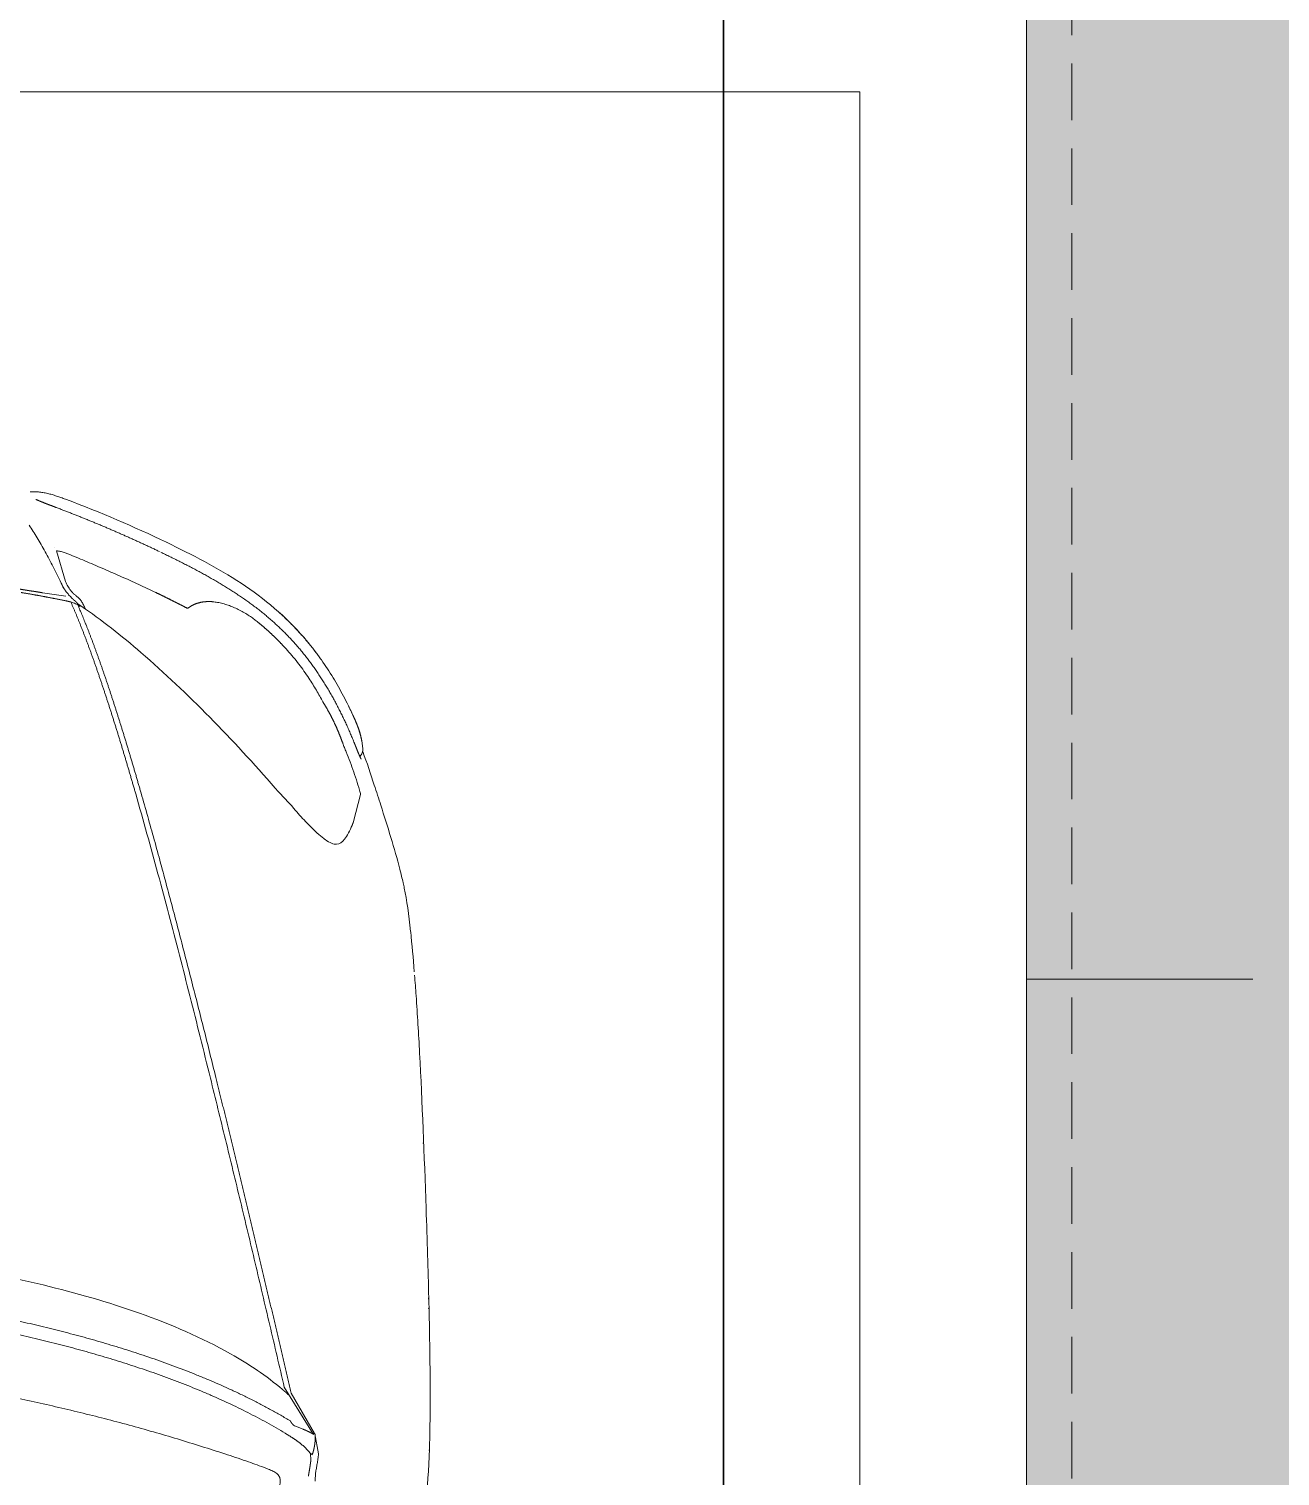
# Model space of a CAD drawing. Extents: x -1073 to 35213, y -1180 to 6950.
# Drawn here: x 33812.7 to 33950.8, y 694.6 to 854.4 of the extents above; entities that cross this region are included whole.
import ezdxf
from ezdxf.xclip import XClip

# ---------------------------------------------------------------- set-up
doc = ezdxf.new("R2010")
doc.units = 0
doc.header["$LTSCALE"] = 25
doc.header["$XCLIPFRAME"] = 0
doc.linetypes.add('HIDDEN', pattern=[0.375, 0.25, -0.125])
doc.layers.get('0').update_dxf_attribs({"color": 9, "lineweight": 9})
for name, color, linetype, lineweight in [('04', 9, 'Continuous', 9), ('05G', 8, 'Continuous', 9), ('06A', 9, 'Continuous', 9), ('06D', 9, 'Continuous', 9), ('DATA TAVAN', 160, 'Continuous', 30)]:
    doc.layers.add(name, color=color, linetype=linetype, lineweight=lineweight)

# ---------------------------------------------------------------- blocks, each defined once
blk = doc.blocks.new('p-araba-polo')
at = {"extrusion": (0, 0, -1)}
for p, q in [((0.3189, 0.7484), (0.328, 0.7495)), ((0.3334, 0.7485), (0.3346, 0.7476)), ((0.3344, 0.7478), (0.3365, 0.7464)), ((0.4081, 0.7394), (0.3783, 0.7469)), ((0.4278, 0.7293), (0.4248, 0.7314)), ((1.033, 0.6629), (1.0852, 0.695)), ((1.0841, 0.6962), (1.0396, 0.6705)), ((1.1066, 0.7007), (1.0845, 0.6967)), ((1.1073, 0.6936), (1.1062, 0.6918)), ((1.1134, 0.6923), (1.1062, 0.6918)), ((1.1134, 0.6923), (1.1134, 0.6923)), ((1.1367, 0.6968), (1.1276, 0.6974)), ((0.3712, 0.653), (0.3749, 0.6562)), ((0.3749, 0.6562), (0.3764, 0.6575)), ((0.3875, 0.668), (0.3764, 0.6575)), ((0.1683, 0.4355), (0.17, 0.4382)), ((0.172, 0.4427), (0.1727, 0.4429)), ((0.1727, 0.4429), (0.1735, 0.4432)), ((0.1094, 0.4114), (0.1433, 0.4214)), ((0.1556, 0.3961), (0.1593, 0.4217))]:
    blk.add_line(p, q, dxfattribs=at)
at = {"flags": 128}
for points in [[(0.427, 0.7064), (0.4277, 0.7072), (0.4282, 0.7081)], [(0.4171, 0.6952), (0.4181, 0.6962), (0.4193, 0.6975), (0.4207, 0.699)], [(0.3874, 0.668), (0.3906, 0.6707), (0.3938, 0.6734)]]:
    blk.add_lwpolyline(points, dxfattribs=at)
for points, degree, knots in [([(0.578, 0.8067), (0.5852, 0.8073), (0.6136, 0.8094), (0.6943, 0.8142), (0.7938, 0.8181), (0.9022, 0.8216), (0.9869, 0.8238), (1.0486, 0.8241), (1.0808, 0.8236)], 3, [0, 0, 0, 0, 0.049552, 0.182368, 0.511137, 0.607099, 0.78604, 1, 1, 1, 1]), ([(0.4758, 0.7941), (0.4779, 0.7946), (0.4931, 0.7978), (0.5106, 0.8003), (0.5297, 0.8023)], 3, [0, 0, 0, 0, 0.124213, 1, 1, 1, 1]), ([(0.5894, 0.8074), (0.5894, 0.8074), (0.5894, 0.8074), (0.5894, 0.8074), (0.5894, 0.8074), (0.5894, 0.8074), (0.5894, 0.8074), (0.5894, 0.8074), (0.5894, 0.8074), (0.5894, 0.8074), (0.5894, 0.8074), (0.5894, 0.8074), (0.5894, 0.8074), (0.5894, 0.8074), (0.5894, 0.8074)], 7, [0, 0, 0, 0, 0, 0, 0, 0, 1, 1, 1, 1, 1, 1, 1, 1, 1, 1, 1, 1, 1, 1, 1]), ([(0.3308, 0.7495), (0.3436, 0.7542), (0.3636, 0.7609), (0.3938, 0.7706), (0.4254, 0.7806), (0.4544, 0.789), (0.4711, 0.793), (0.4757, 0.7941)], 3, [0, 0, 0, 0, 0.260213, 0.420209, 0.662967, 0.897224, 1, 1, 1, 1]), ([(0.1774, 0.6572), (0.18, 0.6601), (0.1853, 0.6658), (0.1936, 0.6741), (0.2022, 0.6821), (0.2111, 0.6897), (0.2203, 0.697), (0.2298, 0.7039), (0.2395, 0.7105), (0.2494, 0.7168), (0.2595, 0.7227), (0.2698, 0.7283), (0.2803, 0.7337), (0.2874, 0.737), (0.2909, 0.7387)], 3, [0, 0, 0, 0, 0.083333, 0.166665, 0.249997, 0.333329, 0.416662, 0.499995, 0.583328, 0.666661, 0.749996, 0.83333, 0.916665, 1, 1, 1, 1]), ([(0.2909, 0.7387), (0.2938, 0.74), (0.2996, 0.7426), (0.3085, 0.7459), (0.3146, 0.7476), (0.3178, 0.7481)], 3, [0, 0, 0, 0, 0.333411, 0.666747, 1, 1, 1, 1]), ([(0.3764, 0.7468), (0.3726, 0.7457), (0.3649, 0.7434), (0.3536, 0.7396), (0.3424, 0.7356), (0.3351, 0.7327), (0.3314, 0.7312)], 3, [0, 0, 0, 0, 0.250001, 0.500002, 0.750003, 1, 1, 1, 1]), ([(0.3314, 0.7312), (0.3306, 0.7308), (0.3289, 0.7302), (0.3265, 0.7292), (0.3241, 0.7283), (0.3217, 0.7274), (0.3202, 0.7269), (0.3195, 0.7266)], 3, [0, 0, 0, 0, 0.19886, 0.400952, 0.606006, 0.809658, 1, 1, 1, 1]), ([(0.2762, 0.7056), (0.2741, 0.7045), (0.2697, 0.7021), (0.2632, 0.6983), (0.2566, 0.6943), (0.2523, 0.6915), (0.2501, 0.6901)], 3, [0, 0, 0, 0, 0.240377, 0.493552, 0.746754, 1, 1, 1, 1]), ([(0.0999, 0.5329), (0.1137, 0.5611), (0.1417, 0.6167), (0.1884, 0.6724), (0.2204, 0.6972), (0.2284, 0.7028)], 3, [0, 0, 0, 0, 0.436314, 0.862947, 1, 1, 1, 1]), ([(0.2501, 0.6901), (0.2474, 0.6883), (0.2421, 0.6847), (0.2343, 0.679), (0.2268, 0.6729), (0.2194, 0.6665), (0.2145, 0.662), (0.2121, 0.6598)], 3, [0, 0, 0, 0, 0.200084, 0.400065, 0.600042, 0.800036, 1, 1, 1, 1]), ([(1.0835, 0.6949), (1.0835, 0.6949), (1.0835, 0.6949), (1.0835, 0.6949), (1.0835, 0.6949), (1.0835, 0.6949), (1.0835, 0.6949), (1.0835, 0.6949), (1.0835, 0.6949), (1.0835, 0.6949), (1.0835, 0.6949)], 5, [0, 0, 0, 0, 0, 0, 1, 1, 1, 1, 1, 1.000001, 1.000001, 1.000001, 1.000001, 1.000001, 1.000001]), ([(1.0853, 0.6968), (1.0851, 0.6968), (1.0847, 0.6968), (1.0844, 0.6966), (1.0841, 0.6965), (1.0841, 0.6963), (1.0841, 0.6962)], 3, [0, 0, 0, 0, 0.226641, 0.489612, 0.73866, 1, 1, 1, 1]), ([(1.093, 0.6968), (1.0925, 0.6969), (1.0916, 0.6969), (1.0908, 0.6969), (1.0904, 0.6969)], 3, [0, 0, 0, 0, 0.627101, 1, 1, 1, 1]), ([(1.0954, 0.6966), (1.095, 0.6967), (1.0942, 0.6968), (1.0934, 0.6968), (1.093, 0.6968)], 3, [0, 0, 0, 0, 0.505636, 1, 1, 1, 1]), ([(1.1073, 0.6936), (1.1072, 0.6936), (1.107, 0.6938), (1.1066, 0.6939), (1.1062, 0.6941), (1.106, 0.6942)], 3, [0, 0, 0, 0, 0.23445, 0.472231, 1, 1, 1, 1]), ([(1.1066, 0.7007), (1.1085, 0.7005), (1.1121, 0.7001), (1.1174, 0.6992), (1.1226, 0.6983), (1.1259, 0.6977), (1.1276, 0.6974)], 3, [0, 0, 0, 0, 0.249853, 0.499728, 0.749768, 1, 1, 1, 1]), ([(1.1075, 0.6933), (1.1074, 0.6934), (1.1074, 0.6935), (1.1073, 0.6935), (1.1073, 0.6936)], 3, [0, 0, 0, 0, 0.501057, 1, 1, 1, 1]), ([(1.0739, 0.6723), (1.0744, 0.6729), (1.0755, 0.6741), (1.0761, 0.6756), (1.0764, 0.6763)], 3, [0, 0, 0, 0, 0.499911, 1, 1, 1, 1]), ([(1.0764, 0.6763), (1.0769, 0.6775), (1.0778, 0.68), (1.0787, 0.6824), (1.0792, 0.6836)], 3, [0, 0, 0, 0, 0.511036, 1, 1, 1, 1]), ([(1.033, 0.6629), (1.0101, 0.6576), (0.9644, 0.6469), (0.8959, 0.6308), (0.8275, 0.6145), (0.7594, 0.598), (0.7142, 0.5869), (0.6916, 0.5814)], 3, [0, 0, 0, 0, 0.200074, 0.400125, 0.600159, 0.800117, 1, 1, 1, 1]), ([(1.1426, 0.6577), (1.141, 0.658), (1.1379, 0.6585), (1.1335, 0.6585), (1.1295, 0.6564), (1.1265, 0.6525), (1.1242, 0.6477), (1.1229, 0.6442), (1.1222, 0.6424)], 3, [0, 0, 0, 0, 0.19548, 0.351811, 0.493077, 0.645392, 0.816793, 1, 1, 1, 1]), ([(1.1222, 0.6424), (1.1229, 0.6442), (1.1242, 0.6477), (1.1265, 0.6525), (1.1295, 0.6564), (1.1335, 0.6585), (1.1379, 0.6585), (1.141, 0.658), (1.1426, 0.6577)], 3, [0, 0, 0, 0, 0.183207, 0.354608, 0.506923, 0.648189, 0.80452, 1, 1, 1, 1]), ([(0.17, 0.4382), (0.1858, 0.4614), (0.2457, 0.5368), (0.3175, 0.6057), (0.3712, 0.653)], 3, [0, 0, 0, 0, 0.290843, 1, 1, 1, 1]), ([(1.0993, 0.5749), (1.102, 0.5834), (1.1072, 0.5996), (1.1147, 0.6221), (1.1199, 0.6361), (1.1222, 0.6424)], 3, [0, 0, 0, 0, 0.374907, 0.71679, 1, 1, 1, 1]), ([(0.1811, 0.6243), (0.18, 0.6226), (0.1777, 0.619), (0.1747, 0.6136), (0.172, 0.6079), (0.1698, 0.6023), (0.1679, 0.5965), (0.1664, 0.5907), (0.1659, 0.5869), (0.1656, 0.585)], 3, [0, 0, 0, 0, 0.14287, 0.285738, 0.428603, 0.571464, 0.714319, 0.857165, 1, 1, 1, 1]), ([(0.1875, 0.633), (0.1864, 0.6316), (0.1842, 0.6288), (0.1821, 0.6258), (0.1811, 0.6243)], 3, [0, 0, 0, 0, 0.500031, 1, 1, 1, 1]), ([(0.3769, 0.5048), (0.3854, 0.5073), (0.4025, 0.5121), (0.4283, 0.5193), (0.4542, 0.5264), (0.4802, 0.5334), (0.5063, 0.5403), (0.5325, 0.5472), (0.5587, 0.554), (0.5851, 0.5608), (0.6115, 0.5675), (0.6379, 0.5742), (0.6644, 0.5808), (0.6821, 0.5852), (0.6909, 0.5874)], 3, [0, 0, 0, 0, 0.083342, 0.166682, 0.25, 0.333306, 0.416615, 0.499936, 0.583268, 0.666606, 0.749946, 0.83329, 0.916643, 1, 1, 1, 1]), ([(0.6916, 0.5814), (0.6764, 0.5776), (0.6461, 0.5701), (0.6008, 0.5587), (0.5557, 0.5472), (0.5107, 0.5355), (0.4661, 0.5235), (0.4216, 0.5114), (0.3923, 0.5031), (0.3777, 0.4989)], 3, [0, 0, 0, 0, 0.142912, 0.285805, 0.428682, 0.57154, 0.714362, 0.857157, 1, 1, 1, 1]), ([(1.007, 0), (1.0071, 0.0093), (1.0072, 0.0278), (1.0078, 0.0557), (1.0089, 0.0835), (1.0105, 0.1113), (1.0124, 0.1391), (1.0149, 0.1668), (1.0177, 0.1945), (1.0209, 0.2221), (1.0246, 0.2497), (1.0287, 0.2773), (1.0332, 0.3047), (1.0381, 0.3322), (1.0434, 0.3595), (1.049, 0.3867), (1.0551, 0.4139), (1.0616, 0.441), (1.0684, 0.468), (1.0756, 0.4949), (1.0831, 0.5217), (1.091, 0.5484), (1.0965, 0.5661), (1.0993, 0.5749)], 3, [0, 0, 0, 0, 0.047619, 0.095238, 0.142857, 0.190476, 0.238095, 0.285714, 0.333333, 0.380952, 0.428571, 0.47619, 0.523809, 0.571428, 0.619047, 0.666666, 0.714285, 0.761904, 0.809523, 0.857143, 0.904762, 0.952381, 1, 1, 1, 1]), ([(0.172, 0.5544), (0.1691, 0.5489), (0.1634, 0.5378), (0.158, 0.5266), (0.1553, 0.521)], 3, [0, 0, 0, 0, 0.499946, 1, 1, 1, 1]), ([(0.1721, 0.5572), (0.1723, 0.557), (0.1726, 0.5565), (0.1725, 0.5554), (0.1722, 0.5547), (0.172, 0.5544)], 3, [0, 0, 0, 0, 0.34173, 0.655167, 1, 1, 1, 1]), ([(0.1553, 0.521), (0.1524, 0.5147), (0.1464, 0.5022), (0.1379, 0.4833), (0.1296, 0.4643), (0.1214, 0.4453), (0.1161, 0.4325), (0.1135, 0.4261)], 3, [0, 0, 0, 0, 0.199959, 0.399928, 0.599921, 0.799944, 1, 1, 1, 1]), ([(0.1576, 0.4313), (0.1582, 0.4321), (0.1596, 0.4337), (0.1616, 0.4362), (0.1632, 0.4376), (0.1641, 0.4383)], 3, [0, 0, 0, 0, 0.335072, 0.667573, 1, 1, 1, 1]), ([(0.1641, 0.4383), (0.1647, 0.4387), (0.1659, 0.4396), (0.1678, 0.4407), (0.1692, 0.4414), (0.1699, 0.4417)], 3, [0, 0, 0, 0, 0.333542, 0.667239, 1, 1, 1, 1]), ([(0.1691, 0.435), (0.1686, 0.4342), (0.1676, 0.4326), (0.1665, 0.43), (0.1661, 0.4282), (0.1658, 0.4273)], 3, [0, 0, 0, 0, 0.333479, 0.665683, 1, 1, 1, 1]), ([(0.1684, 0.4358), (0.1683, 0.4357), (0.1677, 0.4351), (0.1672, 0.4346), (0.1668, 0.4342)], 3, [0, 0, 0, 0, 0.227086, 1, 1, 1, 1]), ([(0.044, 0.3824), (0.044, 0.3841), (0.0439, 0.3875), (0.0443, 0.3927), (0.0451, 0.3978), (0.0462, 0.4028), (0.0476, 0.4078), (0.0492, 0.4127), (0.0509, 0.4176), (0.0521, 0.4208), (0.0527, 0.4224)], 3, [0, 0, 0, 0, 0.124987, 0.249975, 0.374965, 0.49996, 0.624964, 0.749973, 0.874985, 1, 1, 1, 1]), ([(0.1449, 0.4166), (0.1418, 0.4151), (0.1357, 0.4122), (0.127, 0.4078), (0.1185, 0.4034), (0.1103, 0.399), (0.1024, 0.3945), (0.0949, 0.3901), (0.0878, 0.3856), (0.0833, 0.3826), (0.0811, 0.3811)], 3, [0, 0, 0, 0, 0.125001, 0.250002, 0.375002, 0.500003, 0.625003, 0.750002, 0.875001, 1, 1, 1, 1]), ([(0.1135, 0.4261), (0.1129, 0.4247), (0.1118, 0.422), (0.1104, 0.4178), (0.1095, 0.414), (0.1094, 0.4122), (0.1094, 0.4114)], 3, [0, 0, 0, 0, 0.270369, 0.539534, 0.807022, 1, 1, 1, 1]), ([(0.1433, 0.4214), (0.145, 0.4222), (0.1483, 0.4238), (0.1515, 0.426), (0.1531, 0.4271)], 3, [0, 0, 0, 0, 0.500778, 1, 1, 1, 1]), ([(0.1553, 0.4228), (0.1545, 0.4221), (0.1529, 0.4209), (0.1502, 0.4193), (0.1476, 0.4179), (0.1458, 0.417), (0.1449, 0.4166)], 3, [0, 0, 0, 0, 0.248986, 0.49846, 0.748736, 1, 1, 1, 1]), ([(0.1531, 0.4271), (0.1539, 0.4278), (0.1555, 0.429), (0.1569, 0.4305), (0.1576, 0.4313)], 3, [0, 0, 0, 0, 0.5173, 1, 1, 1, 1]), ([(0.1619, 0.4288), (0.1608, 0.4277), (0.1586, 0.4255), (0.1564, 0.4237), (0.1553, 0.4228)], 3, [0, 0, 0, 0, 0.500116, 1, 1, 1, 1]), ([(0.1658, 0.4273), (0.1656, 0.4266), (0.1653, 0.4252), (0.165, 0.4237), (0.1648, 0.423)], 3, [0, 0, 0, 0, 0.499348, 1, 1, 1, 1]), ([(0.0615, 0.4113), (0.0608, 0.4095), (0.0594, 0.4057), (0.0572, 0.4), (0.0549, 0.3942), (0.0534, 0.3907), (0.0526, 0.3888)], 3, [0, 0, 0, 0, 0.242914, 0.490387, 0.743262, 1, 1, 1, 1]), ([(0.1535, 0.3825), (0.1538, 0.3848), (0.1545, 0.3893), (0.1553, 0.3939), (0.1556, 0.3961)], 3, [0, 0, 0, 0, 0.499954, 1, 1, 1, 1]), ([(0.92, 0.3968), (0.9028, 0.3261), (0.8804, 0.1943), (0.8718, 0.0608), (0.8718, 0)], 3, [0, 0, 0, 0, 0.54461, 1, 1, 1, 1]), ([(0.1516, 0.371), (0.1519, 0.373), (0.1526, 0.3768), (0.1532, 0.3806), (0.1535, 0.3825)], 3, [0, 0, 0, 0, 0.500002, 1, 1, 1, 1])]:
    blk.add_open_spline(points, degree=degree, knots=knots)
for points, degree in [([(0.7638, 0.8164), (0.7637, 0.8164), (0.7637, 0.8163), (0.7636, 0.8162), (0.7635, 0.8161), (0.7634, 0.8159)], 5), ([(0.7638, 0.8164), (0.7637, 0.8164), (0.7637, 0.8163), (0.7636, 0.8162), (0.7635, 0.8161), (0.7634, 0.8159)], 5), ([(0.9357, 0.8222), (0.9352, 0.8222), (0.9348, 0.8222), (0.9343, 0.8222)], 3), ([(0.9453, 0.8224), (0.9455, 0.8224), (0.9457, 0.8224), (0.9459, 0.8223), (0.9461, 0.8222), (0.9463, 0.8221)], 5), ([(0.9453, 0.8224), (0.9455, 0.8224), (0.9457, 0.8224), (0.9459, 0.8223), (0.9461, 0.8222), (0.9463, 0.8221)], 5), ([(1.0811, 0.8236), (1.0881, 0.8235), (1.0946, 0.8233), (1.1009, 0.8231)], 3), ([(1.1014, 0.8231), (1.1013, 0.8231), (1.1011, 0.8231), (1.101, 0.8231), (1.1008, 0.8231), (1.1007, 0.8231), (1.1006, 0.8231), (1.1004, 0.8231)], 7), ([(1.1004, 0.8231), (1.1009, 0.8231), (1.1013, 0.8231), (1.1018, 0.8231), (1.1022, 0.823), (1.1026, 0.8229)], 5), ([(1.1026, 0.8229), (1.1022, 0.823), (1.1018, 0.8231), (1.1013, 0.8231), (1.1009, 0.8231), (1.1004, 0.8231)], 5), ([(1.1004, 0.8231), (1.1008, 0.8231), (1.1011, 0.8231), (1.1015, 0.8231)], 3), ([(1.1009, 0.8231), (1.1242, 0.8223), (1.1443, 0.821), (1.1589, 0.8187)], 3), ([(0.5299, 0.8024), (0.5443, 0.8039), (0.5588, 0.8052), (0.5741, 0.8064)], 3), ([(0.3217, 0.7403), (0.3016, 0.7322), (0.2819, 0.7231), (0.2626, 0.713), (0.244, 0.7016), (0.2263, 0.6886), (0.21, 0.6742), (0.1949, 0.6585)], 7), ([(0.284, 0.7354), (0.2863, 0.7365), (0.2886, 0.7376), (0.2909, 0.7387)], 3), ([(0.3189, 0.7484), (0.3138, 0.7474), (0.3089, 0.7461), (0.3042, 0.7445), (0.2997, 0.7427), (0.2953, 0.7407), (0.2909, 0.7387)], 6), ([(0.291, 0.7387), (0.2909, 0.7387), (0.2909, 0.7387)], 2), ([(0.3392, 0.7476), (0.3378, 0.7469), (0.3359, 0.746), (0.3336, 0.745), (0.3308, 0.7439), (0.3278, 0.7427), (0.3247, 0.7415), (0.3217, 0.7403)], 7), ([(0.3218, 0.7403), (0.3218, 0.7404), (0.3217, 0.7404), (0.3217, 0.7403), (0.3217, 0.7403), (0.3217, 0.7403)], 5), ([(0.3217, 0.7403), (0.3217, 0.7403), (0.3217, 0.7404), (0.3217, 0.7404), (0.3218, 0.7403), (0.3218, 0.7403)], 5), ([(0.328, 0.7495), (0.3299, 0.7499), (0.3326, 0.7491), (0.3334, 0.7485)], 3), ([(0.3342, 0.7479), (0.3342, 0.7479), (0.3342, 0.7479), (0.3343, 0.7479), (0.3343, 0.7479), (0.3343, 0.7479)], 5), ([(0.3342, 0.7479), (0.3342, 0.7479), (0.3343, 0.7479), (0.3343, 0.7479)], 3), ([(0.3392, 0.7476), (0.3389, 0.7475), (0.3386, 0.7474), (0.3383, 0.7472), (0.3379, 0.747), (0.3377, 0.7468)], 5), ([(0.3392, 0.7476), (0.339, 0.7475), (0.3387, 0.7474), (0.3385, 0.7473), (0.3382, 0.7472), (0.338, 0.747)], 5), ([(0.3764, 0.7468), (0.3768, 0.7469), (0.3772, 0.747), (0.3776, 0.747), (0.378, 0.747), (0.3783, 0.7469)], 5), ([(0.4081, 0.7394), (0.4089, 0.7391), (0.4097, 0.7388), (0.4106, 0.7385), (0.4114, 0.7382), (0.4122, 0.7378), (0.4131, 0.7375)], 6), ([(0.4248, 0.7314), (0.4196, 0.7347), (0.4139, 0.7373), (0.4081, 0.7394)], 3), ([(0.3195, 0.7266), (0.3131, 0.7243), (0.3067, 0.7217), (0.3004, 0.7189), (0.2941, 0.7159), (0.288, 0.7127), (0.2819, 0.7091), (0.276, 0.7054)], 7), ([(0.2817, 0.7343), (0.2817, 0.7343), (0.2818, 0.7344), (0.2818, 0.7344)], 3), ([(0.3228, 0.7278), (0.322, 0.7276), (0.3213, 0.7275), (0.3207, 0.7272), (0.3201, 0.7269), (0.3195, 0.7266)], 5), ([(0.3228, 0.7278), (0.322, 0.7276), (0.3213, 0.7275), (0.3207, 0.7272), (0.3201, 0.7269), (0.3195, 0.7266)], 5), ([(0.3291, 0.7303), (0.3291, 0.7303), (0.3292, 0.7304), (0.3293, 0.7304), (0.3293, 0.7304), (0.3294, 0.7304), (0.3294, 0.7304), (0.3295, 0.7304), (0.3296, 0.7305), (0.3296, 0.7305)], 9), ([(0.3296, 0.7305), (0.3296, 0.7305), (0.3295, 0.7304), (0.3294, 0.7304), (0.3294, 0.7304), (0.3293, 0.7304), (0.3293, 0.7304), (0.3292, 0.7304), (0.3291, 0.7303), (0.3291, 0.7303)], 9), ([(0.3291, 0.7303), (0.3291, 0.7303), (0.3291, 0.7303), (0.3291, 0.7303), (0.3291, 0.7303), (0.3291, 0.7303), (0.3291, 0.7303), (0.3291, 0.7303), (0.3291, 0.7303), (0.3291, 0.7303)], 9), ([(0.3317, 0.7313), (0.3315, 0.7313), (0.3314, 0.7312), (0.3314, 0.7312), (0.3314, 0.7312), (0.3314, 0.7312)], 5), ([(0.3317, 0.7313), (0.3315, 0.7313), (0.3314, 0.7312), (0.3314, 0.7312), (0.3314, 0.7312), (0.3314, 0.7312)], 5), ([(0.4334, 0.7204), (0.4334, 0.7239), (0.4311, 0.7269), (0.4278, 0.7293)], 3), ([(0.4282, 0.7081), (0.4316, 0.7131), (0.4335, 0.7174), (0.4334, 0.7204)], 3), ([(0.2765, 0.7057), (0.2764, 0.7057), (0.2762, 0.7056), (0.2761, 0.7056), (0.276, 0.7055), (0.276, 0.7054)], 5), ([(0.2765, 0.7057), (0.2764, 0.7057), (0.2762, 0.7056), (0.2761, 0.7056), (0.276, 0.7055), (0.276, 0.7054)], 5), ([(0.4207, 0.699), (0.423, 0.7016), (0.4252, 0.704), (0.427, 0.7064)], 3), ([(0.4082, 0.6864), (0.4113, 0.6894), (0.4143, 0.6923), (0.4171, 0.6952)], 3), ([(1.0847, 0.695), (1.0835, 0.6928), (1.0823, 0.6906), (1.0812, 0.6883), (1.0802, 0.686), (1.0792, 0.6836)], 5), ([(1.0819, 0.692), (1.0819, 0.692), (1.0819, 0.692), (1.0819, 0.6919)], 3), ([(1.0835, 0.6949), (1.0837, 0.6952), (1.0838, 0.6954), (1.0839, 0.6957), (1.084, 0.6959), (1.0841, 0.6962)], 5), ([(1.0852, 0.695), (1.0851, 0.695), (1.085, 0.695), (1.0849, 0.695), (1.0848, 0.695), (1.0846, 0.695)], 5), ([(1.0847, 0.695), (1.0849, 0.695), (1.085, 0.695), (1.0852, 0.695)], 3), ([(1.0856, 0.6968), (1.0855, 0.6968), (1.0854, 0.6968), (1.0853, 0.6968)], 3), ([(1.0853, 0.6665), (1.0897, 0.6737), (1.0944, 0.6806), (1.0995, 0.687), (1.1062, 0.6918)], 4), ([(1.0895, 0.6969), (1.0887, 0.6969), (1.088, 0.6968), (1.0872, 0.6968), (1.0864, 0.6968), (1.0856, 0.6968)], 5), ([(1.0904, 0.6969), (1.0901, 0.6969), (1.0898, 0.6969), (1.0895, 0.6969)], 3), ([(1.093, 0.6968), (1.0935, 0.6968), (1.094, 0.6968), (1.0944, 0.6967), (1.0949, 0.6967), (1.0954, 0.6966)], 5), ([(1.0954, 0.6966), (1.0957, 0.6966), (1.0959, 0.6965), (1.0962, 0.6965), (1.0964, 0.6965), (1.0967, 0.6964)], 5), ([(1.0967, 0.6964), (1.0963, 0.6965), (1.0958, 0.6965), (1.0954, 0.6966)], 3), ([(1.0967, 0.6964), (1.0969, 0.6964), (1.0972, 0.6963), (1.0974, 0.6963), (1.0977, 0.6962), (1.0979, 0.6962)], 5), ([(1.0979, 0.6962), (1.0975, 0.6963), (1.0971, 0.6963), (1.0967, 0.6964)], 3), ([(1.0979, 0.6962), (1.0992, 0.696), (1.1005, 0.6957), (1.1018, 0.6955), (1.103, 0.6951), (1.1043, 0.6947)], 5), ([(1.1043, 0.6947), (1.1046, 0.6947), (1.1048, 0.6946), (1.1051, 0.6945), (1.1054, 0.6944), (1.1056, 0.6943)], 5), ([(1.1056, 0.6943), (1.1052, 0.6945), (1.1048, 0.6946), (1.1043, 0.6947)], 3), ([(1.1056, 0.6943), (1.1057, 0.6943), (1.1058, 0.6942), (1.1059, 0.6942), (1.1059, 0.6942), (1.106, 0.6942)], 5), ([(1.106, 0.6942), (1.1059, 0.6942), (1.1057, 0.6943), (1.1056, 0.6943)], 3), ([(1.106, 0.6942), (1.1063, 0.6941), (1.1065, 0.694), (1.1067, 0.6939), (1.107, 0.6938), (1.1073, 0.6936)], 5), ([(1.106, 0.6942), (1.106, 0.6942), (1.106, 0.6942), (1.106, 0.6942)], 3), ([(1.1062, 0.6922), (1.1062, 0.6921), (1.1062, 0.6921), (1.1062, 0.692), (1.1062, 0.692), (1.1062, 0.6919)], 5), ([(1.1062, 0.6922), (1.1062, 0.6921), (1.1062, 0.6921), (1.1062, 0.692), (1.1062, 0.692), (1.1062, 0.6919)], 5), ([(1.1062, 0.6919), (1.1062, 0.6919), (1.1062, 0.6919), (1.1062, 0.6919), (1.1062, 0.6919), (1.1062, 0.6919)], 5), ([(1.1062, 0.6919), (1.1062, 0.6919), (1.1062, 0.6919), (1.1062, 0.6919)], 3), ([(1.1073, 0.6936), (1.1073, 0.6935), (1.1074, 0.6935), (1.1074, 0.6934), (1.1074, 0.6934), (1.1075, 0.6933)], 5), ([(1.131, 0.6895), (1.1285, 0.6899), (1.126, 0.6904), (1.1235, 0.6908), (1.121, 0.6912), (1.1184, 0.6916), (1.1159, 0.6919), (1.1134, 0.6923)], 7), ([(0.3938, 0.6734), (0.3987, 0.6777), (0.4036, 0.682), (0.4082, 0.6864)], 3), ([(1.0701, 0.6696), (1.0708, 0.6699), (1.0714, 0.6703), (1.0721, 0.6707), (1.0728, 0.6713), (1.0733, 0.6717), (1.0739, 0.6723)], 6), ([(0.1949, 0.6585), (0.1794, 0.6422), (0.1652, 0.6246), (0.1526, 0.6059), (0.1412, 0.5866), (0.1306, 0.5668), (0.1206, 0.5469), (0.1109, 0.5267)], 7), ([(0.1875, 0.633), (0.1921, 0.6388), (0.1969, 0.6443), (0.2018, 0.6497), (0.2069, 0.6548), (0.2121, 0.6598)], 5), ([(0.195, 0.6586), (0.1949, 0.6586), (0.1949, 0.6586), (0.1949, 0.6586), (0.1949, 0.6585), (0.1949, 0.6585)], 5), ([(0.3749, 0.6561), (0.3748, 0.6562), (0.3749, 0.6563), (0.375, 0.6562)], 3), ([(0.3749, 0.6561), (0.3748, 0.6562), (0.3749, 0.6563), (0.375, 0.6562)], 3), ([(0.3876, 0.668), (0.3876, 0.668), (0.3875, 0.668), (0.3874, 0.668)], 3), ([(0.3874, 0.668), (0.3875, 0.668), (0.3875, 0.668), (0.3875, 0.668), (0.3876, 0.668), (0.3876, 0.668)], 5), ([(1.0396, 0.6705), (0.9891, 0.6588), (0.9388, 0.647), (0.8888, 0.6352), (0.839, 0.6234), (0.7894, 0.6115), (0.7401, 0.5995), (0.6909, 0.5874)], 7), ([(0.9187, 0), (0.9187, 0.0992), (0.9262, 0.1979), (0.9398, 0.2961), (0.9595, 0.3936), (0.9846, 0.4892), (1.0189, 0.5845), (1.0701, 0.6696)], 7), ([(1.0853, 0.6665), (1.0348, 0.5843), (0.9999, 0.4894), (0.9745, 0.3944), (0.9546, 0.2963), (0.9409, 0.1982), (0.9333, 0.099), (0.9333, 0)], 7), ([(1.0354, 0.6609), (1.0204, 0.6432), (1.0073, 0.6239), (0.996, 0.6037)], 3), ([(1.0419, 0.6684), (1.0406, 0.6669), (1.0392, 0.6654), (1.0379, 0.6639), (1.0366, 0.6624), (1.0354, 0.6609)], 5), ([(1.0354, 0.6609), (1.0366, 0.6624), (1.0379, 0.6639), (1.0392, 0.6654), (1.0406, 0.6669), (1.0419, 0.6684)], 5), ([(1.0412, 0.6668), (1.0411, 0.6669), (1.041, 0.667), (1.0408, 0.6672)], 3), ([(1.0412, 0.6668), (1.0411, 0.6668), (1.0411, 0.6669), (1.041, 0.667), (1.0409, 0.6671), (1.0408, 0.6672)], 5), ([(1.0418, 0.6684), (1.0419, 0.6684), (1.0419, 0.6684), (1.0419, 0.6684), (1.0419, 0.6684), (1.0419, 0.6684), (1.0419, 0.6684)], 6), ([(1.0419, 0.6684), (1.0419, 0.6684), (1.0419, 0.6684), (1.0419, 0.6684), (1.0419, 0.6684), (1.0419, 0.6684), (1.0419, 0.6684)], 6), ([(1.07, 0.6707), (1.07, 0.6707), (1.07, 0.6707), (1.07, 0.6707), (1.07, 0.6707), (1.07, 0.6707)], 5), ([(1.07, 0.6707), (1.07, 0.6707), (1.07, 0.6707), (1.07, 0.6707), (1.07, 0.6707), (1.07, 0.6707)], 5), ([(0.3712, 0.6529), (0.3712, 0.6531), (0.3712, 0.6531), (0.3714, 0.6529)], 3), ([(0.3756, 0.655), (0.3756, 0.655), (0.3756, 0.655), (0.3756, 0.655), (0.3756, 0.655), (0.3756, 0.655)], 5), ([(0.3756, 0.655), (0.3756, 0.655), (0.3756, 0.655), (0.3756, 0.655), (0.3756, 0.655), (0.3756, 0.655)], 5), ([(0.996, 0.6037), (0.96, 0.5393), (0.9375, 0.4684), (0.92, 0.3968)], 3), ([(0.1721, 0.5572), (0.1688, 0.5617), (0.1665, 0.5669), (0.1652, 0.5727), (0.165, 0.5788), (0.1656, 0.585)], 5), ([(0.1553, 0.521), (0.1585, 0.5277), (0.1618, 0.5344), (0.1652, 0.5411), (0.1685, 0.5478), (0.172, 0.5544)], 5), ([(0.172, 0.5544), (0.1723, 0.555), (0.1726, 0.5556), (0.1728, 0.5563), (0.1724, 0.5568), (0.1721, 0.5572)], 5), ([(0.0527, 0.4224), (0.0668, 0.4599), (0.0826, 0.4968), (0.0999, 0.5329)], 3), ([(0.0999, 0.5329), (0.0999, 0.5329), (0.1, 0.5328)], 2), ([(0.1, 0.5328), (0.0999, 0.5329), (0.0999, 0.5329)], 2), ([(0.1101, 0.5251), (0.1025, 0.5092), (0.0951, 0.4931), (0.0879, 0.477), (0.081, 0.4607), (0.0743, 0.4443), (0.0678, 0.4279), (0.0615, 0.4113)], 7), ([(0.1658, 0.4273), (0.1921, 0.4388), (0.2207, 0.4498), (0.2508, 0.4602), (0.2818, 0.4704), (0.3133, 0.4801), (0.3453, 0.4896), (0.3777, 0.4989)], 7), ([(0.3769, 0.5048), (0.3446, 0.4956), (0.3126, 0.4861), (0.2815, 0.4765), (0.2514, 0.4666), (0.2221, 0.4565), (0.1943, 0.4459), (0.1691, 0.435)], 7), ([(0.1619, 0.4288), (0.1628, 0.4298), (0.1636, 0.4307), (0.1644, 0.4316), (0.1652, 0.4325), (0.166, 0.4334), (0.1668, 0.4342)], 6), ([(0.1668, 0.4342), (0.1658, 0.4332), (0.1648, 0.4321), (0.1639, 0.431), (0.163, 0.43), (0.1619, 0.4288)], 5), ([(0.1706, 0.4373), (0.1701, 0.4365), (0.1696, 0.4358), (0.1691, 0.435)], 3), ([(0.1706, 0.4373), (0.1703, 0.4368), (0.17, 0.4364), (0.1697, 0.4359), (0.1693, 0.4355), (0.1691, 0.435)], 5), ([(0.1699, 0.4417), (0.1707, 0.4421), (0.1715, 0.4424), (0.1724, 0.4428)], 3), ([(0.1724, 0.4428), (0.1717, 0.4425), (0.171, 0.4422), (0.1703, 0.4419)], 3), ([(0.1724, 0.4428), (0.1726, 0.4429), (0.1728, 0.443), (0.1729, 0.443), (0.1731, 0.4431), (0.1733, 0.4432), (0.1735, 0.4432)], 6), ([(0.1724, 0.4428), (0.1727, 0.443), (0.1731, 0.4431), (0.1735, 0.4432)], 3), ([(0.1731, 0.4427), (0.173, 0.4429), (0.1729, 0.443), (0.1727, 0.4429), (0.1726, 0.4429), (0.1724, 0.4428)], 5), ([(0.1724, 0.4428), (0.1726, 0.4429), (0.1727, 0.4429), (0.1729, 0.443), (0.173, 0.4429), (0.1731, 0.4427)], 5), ([(0.0527, 0.4224), (0.0527, 0.4224), (0.0527, 0.4223)], 2), ([(0.0527, 0.4223), (0.0527, 0.4224), (0.0527, 0.4224)], 2), ([(0.1449, 0.4166), (0.1466, 0.4174), (0.1484, 0.4183), (0.1502, 0.4192), (0.152, 0.4203), (0.1537, 0.4215), (0.1553, 0.4228)], 6), ([(0.1531, 0.4271), (0.1538, 0.4277), (0.1545, 0.4282), (0.1552, 0.4288), (0.1558, 0.4294), (0.1564, 0.43), (0.157, 0.4306), (0.1576, 0.4313)], 7), ([(0.1554, 0.3724), (0.157, 0.3826), (0.1588, 0.3928), (0.1607, 0.403), (0.1627, 0.4132), (0.1648, 0.423)], 5), ([(0.1658, 0.4273), (0.1656, 0.4265), (0.1654, 0.4256), (0.1652, 0.4247), (0.165, 0.4239), (0.1648, 0.423)], 5), ([(0.0615, 0.4113), (0.0603, 0.4081), (0.0591, 0.4049), (0.0579, 0.4017), (0.0566, 0.3984), (0.0553, 0.3951), (0.0539, 0.3919), (0.0526, 0.3888)], 7), ([(0.0616, 0.4115), (0.0615, 0.4115), (0.0614, 0.4115), (0.0614, 0.4115), (0.0615, 0.4114), (0.0615, 0.4113)], 5), ([(0.0616, 0.4115), (0.0615, 0.4115), (0.0614, 0.4115), (0.0614, 0.4115), (0.0615, 0.4114), (0.0615, 0.4113)], 5), ([(0.1058, 0.4093), (0.1058, 0.4093), (0.1058, 0.4094), (0.1058, 0.4094), (0.1058, 0.4094), (0.1058, 0.4094), (0.1058, 0.4094), (0.1058, 0.4094)], 7), ([(0.1058, 0.4093), (0.1058, 0.4094), (0.1058, 0.4094), (0.1058, 0.4094)], 3), ([(0.053, 0.3896), (0.0528, 0.3896), (0.0527, 0.3894), (0.0526, 0.3892), (0.0526, 0.389), (0.0526, 0.3888)], 5), ([(0.1556, 0.3961), (0.1553, 0.3942), (0.155, 0.3923), (0.1546, 0.3903), (0.1543, 0.3884), (0.154, 0.3864), (0.1538, 0.3845), (0.1535, 0.3825)], 7), ([(0.1535, 0.3825), (0.1532, 0.3809), (0.1529, 0.3793), (0.1527, 0.3776), (0.1524, 0.376), (0.1522, 0.3743), (0.1519, 0.3727), (0.1516, 0.371)], 7)]:
    blk.add_open_spline(points, degree=degree)

msp = doc.modelspace()

# ---------------------------------------------------------------- hatches: boundary and pattern name
at = {"layer": '05G'}
h = msp.add_hatch(color=253, dxfattribs=at)
h.dxf.hatch_style = 1
h.paths.add_polyline_path([(33952.84, 212.5), (33922.84, 212.5), (33922.84, 3992.5), (33952.84, 3992.5)])

# ---------------------------------------------------------------- linework, layer by layer
at = {"layer": '06A'}
for points in [[(33922.84, 212.5), (33922.84, 3968.5)], [(33947.84, 749.5), (33922.84, 749.5)]]:
    msp.add_lwpolyline(points, dxfattribs=at)
at = {"layer": '06D', "linetype": 'HIDDEN'}
msp.add_lwpolyline([(33922.84, 3972.5), (33927.84, 3972.5), (33927.84, 232.5), (32470.84, 232.5), (32470.84, 332.5), (31687.84, 332.5)], dxfattribs=at)
at = {"layer": '06D'}
msp.add_lwpolyline([(33654.44, 847.5), (33904.44, 847.5), (33904.44, 347.5), (33654.44, 347.5)], close=True, dxfattribs=at)
at = {"layer": 'DATA TAVAN'}
msp.add_line((33889.39, 245.72), (33889.39, 2031.64), dxfattribs=at)

# ---------------------------------------------------------------- block references
at = {"layer": '04'}
ref = msp.add_blockref('p-araba-polo', (33774.63, 807.74), dxfattribs=dict(at, xscale=100, yscale=100, zscale=100, rotation=270))
XClip(ref).set_block_clipping_path([(-0.0924763951, -0.9835002962), (4.0650970395, 0.9845199444)])

doc.saveas('drawing.dxf')
